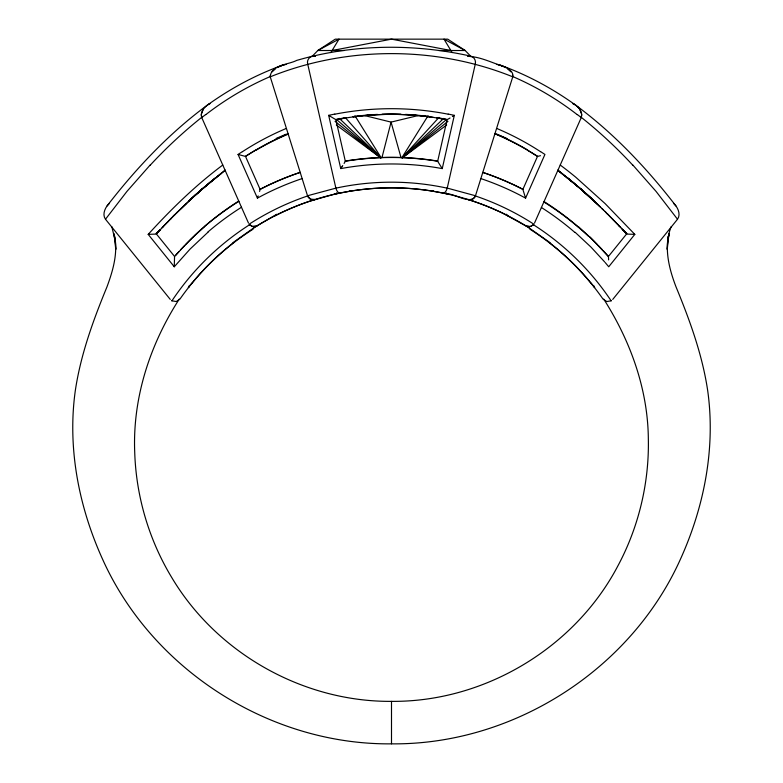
<?xml version="1.0" encoding="UTF-8"?>
<svg xmlns="http://www.w3.org/2000/svg" width="783" height="783" viewBox="0 0 783 783"><rect width="100%" height="100%" fill="white"/><g stroke="black" fill="none" stroke-linecap="round" stroke-linejoin="round"><path stroke-width="1.17" d="M208.2 232.003L190.024 249.131L174.276 266.768L174.55 256.667M671.188 226.659C663.348 246.361 668.76 268.001 676.062 286.969C689.852 320.413 702.351 354.748 707.695 390.668C715.74 447.993 704.152 506.914 680.388 559.307C630.628 670.062 512.845 745.073 391.5 743.85C270.155 745.073 152.372 670.062 102.612 559.307C78.848 506.914 67.26 447.993 75.305 390.668C80.649 354.748 93.148 320.413 106.938 286.969C113.124 270.213 118.507 251.891 114.083 234.019L115.424 241.644L115.767 249.376L114.083 234.019M667.576 241.644L668.917 234.019L667.586 241.644L667.233 249.376L668.917 234.019L667.556 241.644L668.917 234.019M270.409 75.109L270.243 76.822L307.445 195.505M260.083 189.545L259.584 191.414M334.781 114.064L328.684 115.346L340.752 168.599L346.37 167.621A280.118 280.118 0 0 1 436.63 167.631L442.248 168.599L454.316 115.346L448.219 114.064M447.122 119.613L437.677 161.239A286.735 286.735 0 0 0 345.323 161.239L335.878 119.613M443.149 192.863A6.518 2.858 -78.3 0 0 447.21 188.194L475.271 64.147C476.221 60.78 474.195 56.865 470.691 56.122C413.581 43.408 352.967 44.005 296.659 60.418C288.624 64.666 270.801 64.881 270.243 76.822C346.81 45.884 436.19 45.884 512.757 76.822L475.555 195.505M189.398 285.433L188.869 286.774L191.727 283.299M381.996 157.452L391.069 122.109L418.181 115.561M258.155 195.877L257.578 197.61A12.851 0.499 -71.3 0 1 257.401 198.119L263.078 195.114A280.06 280.05 -7.5 0 1 302.14 178.583M482.866 172.417A287.018 287.009 7.8 0 1 522.907 189.329L537.53 156.326L535.229 154.868M480.86 178.583A280.06 280.05 7.8 0 1 519.922 195.114L525.599 198.119L544.929 154.447L540.573 151.599M534.525 223.047L581.26 117.577C582.953 112.821 579.537 108.064 575.887 105.313C552.925 88.753 527.85 75.158 501.218 65.488L498.908 64.754M345.264 161.425L344.089 163.432M203.198 109.395L201.28 114.308L201.74 117.577L248.475 223.047M179.268 299.106C149.944 344.52 132.454 398.018 134.725 452.388C136.115 496.373 148.976 539.888 171.761 577.551C216.901 653.374 303.266 702.018 391.5 701.362C484.227 702.165 574.595 648.167 617.777 566.089C638.595 527.311 649.215 483.189 648.344 439.194C647.942 389.2 630.432 340.938 603.732 299.106M330.857 52.578L338.99 39.15L317.82 50.513L311.918 56.63M612.746 299.419L677.51 219.24C680.496 215.208 678.655 209.678 675.974 205.988C647.022 168.462 614.156 133.56 575.936 105.343L572.716 103.473L574.37 104.305M401.943 157.608L428.047 115.776M342.034 166.662L342.739 165.556M341.887 166.877L340.987 168.247M208.669 104.276L207.064 105.343C168.844 133.56 135.978 168.462 107.026 205.988C104.345 209.678 102.504 215.208 105.49 219.24L170.254 299.419M105.49 219.24L126.915 191.434L150.111 165.086M533.889 224.144L533.849 224.192A261.796 261.796 0 0 0 475.408 195.965C470.808 205.107 455.716 194.096 447.347 193.822M276.761 214.268L256.315 226.209L257.196 225.758A256.648 256.648 0 0 1 309.393 201.319L335.721 193.792M560.227 165.037L561.812 166.221A403.666 401.19 -64.8 0 1 575.779 177.232L605.122 203.619L634.807 234.371L608.724 266.768L605.23 262.589M590.636 237.768L608.411 256.491L626.645 233.911M107.026 205.988L109.532 203.286M350.373 190.651L349.668 191.209L352.125 190.876A256.658 256.618 2 0 1 430.875 190.856L443.873 193.235M533.634 224.476L533.399 224.741M175.431 255.532L178.818 251.725M174.276 266.768L148.193 234.371C171.086 209.257 195.496 185.375 222.773 165.037M402.129 157.735L438.989 117.411M180.54 249.846L190.866 239.226M157.021 233.187L158.362 231.748M158.969 231.102L161.738 228.156M160.388 229.585L156.355 233.911L174.589 256.491L184.866 245.255M161.504 228.391L162.786 227.041M272.161 71.821L275.371 68.865M162.414 227.442L163.089 226.727M162.698 227.139L164.068 225.7M163.764 226.013L168.11 221.491M164.851 224.878L173.581 215.912M167.934 221.677L170.733 218.8M185.796 244.306L188.478 241.585M170.283 219.26L171.389 218.134M170.586 218.956L174.687 214.806L173.131 216.362M174.443 215.051L177.34 212.164M174.022 215.472L195.192 195.231L213.671 179.395M188.781 241.281L191.463 238.649M176.889 212.604L186.295 203.482M180.638 208.914L191.923 198.216M191.316 238.786L193.274 236.906M191.766 238.355L192.364 237.768M192.667 237.484L193.744 236.456M193.46 236.72L204.559 226.688M402.198 157.794L443.716 118.399M156.169 233.442L160.554 229.409M225.113 170.048L216.646 177.017M194.771 195.623L206.369 185.454M403.137 157.04L406.798 153.869M446.241 119.691L402.227 157.843L447.945 121.365M202.406 188.84A495.169 492.585 47.4 0 0 188.664 201.251A462.029 459.621 47.4 0 1 215.902 177.565A461.794 459.504 47.4 0 0 188.683 201.27A494.915 492.458 47.4 0 1 202.406 188.84L225.161 170.44L224.408 171.007M209.315 182.968L221.344 173.337M232.991 242.603L253.555 228.039M205.694 114.524L201.74 117.577C200.115 112.821 203.443 108.064 207.113 105.313C230.075 88.753 255.15 75.158 281.782 65.488L284.092 64.754M402.276 157.921L446.682 124.977M257.401 198.119L238.071 154.447L242.427 151.599M336.338 193.44L336.935 193A6.215 5.873 77.3 0 1 334.361 194.125M252.997 228.391L254.015 227.745M253.829 227.863L254.955 227.148M254.397 227.51L257.196 225.758M452.388 116.55L454.316 115.346M255.796 226.63L256.354 226.277M450.049 117.998L447.338 119.554M529.895 229.165A260.71 258.273 -15.3 0 1 602.998 299.067L606.805 301.553L611.18 300.789M255.493 150.179L245.471 156.326L260.093 189.329M611.073 300.848L611.131 300.819A266.934 264.458 -12.4 0 0 533.585 224.838M274.813 215.883L280.011 213.299A256.628 256.618 -21 0 1 334.39 194.272L335.584 193.998M277.358 67.573L281.782 65.488M208.63 104.305L210.284 103.473M276.086 138.474L286.265 134.138M156.081 234.078L148.193 234.371M307.533 195.75L335.868 188.145A6.518 2.858 78.3 0 0 339.851 192.863M281.195 65.694L286.186 64.353M530.688 226.404L533.321 224.819L530.238 226.522M467.48 56.356C480.038 56.454 492.311 63.002 504.252 66.682C508.079 68.601 514.01 71.674 512.757 76.822L512.591 75.109M540.495 155.69L537.833 156.326M335.261 194.067L338.569 193.352M336.034 193.9L339.323 193.195M339.127 193.235L349.326 191.316M332.109 50.513L391.5 39.15L450.891 50.513L452.143 52.578M634.807 234.371L626.938 234.088M344.226 50.513L317.82 50.513L335.271 39.15L447.729 39.15L465.18 50.513L471.082 56.63M438.774 50.513L465.18 50.513L444.01 39.15L450.891 50.513M245.167 156.326L238.071 154.447M433.674 191.316L432.627 190.651M252.762 226.522L256.364 226.189L252.302 226.404M443.677 193.195L448.62 194.272A256.628 256.618 21 0 1 502.989 213.299L527.536 226.835L550.009 242.603M447.142 188.077L475.467 195.75M444.431 193.352L447.416 193.998M496.814 64.353L501.805 65.694M364.565 115.561L391.069 122.109L400.994 157.491M315.52 56.356C310.949 54.507 306.212 59.625 307.729 64.147L335.858 188.077M473.607 201.319L467.95 199.479A6.274 5.931 -72.5 0 0 475.575 195.799M501.218 65.488L505.642 67.573M496.735 134.138L506.914 138.474M526.528 226.14L530.111 226.551L526.479 226.121M335.662 119.554L328.684 115.346M526.205 225.984L526 225.876M522.907 189.329L514.333 185.091A286.764 286.392 21.5 0 0 482.788 172.407M508.187 215.883L506.885 214.963M171.82 300.789L176.263 301.533L179.973 299.047A260.71 258.273 15.3 0 1 253.105 229.165M527.507 150.179L535.073 154.77M171.868 300.819L171.927 300.848A266.934 264.458 12.4 0 1 249.415 224.838M526.646 226.277L527.771 226.982M528.603 227.51L529.171 227.863M446.662 193.44L446.124 193.049A6.215 5.873 -77.3 0 0 448.639 194.125M336.318 124.977L380.724 157.921M577.306 114.524L581.26 117.577L581.681 114.289L579.802 109.395M335.055 121.365L380.734 157.872L336.759 119.691M567.078 177.594L574.957 184.034M507.629 68.865L510.839 71.821M573.87 183.134L571.619 181.264A396.678 394.123 -67.1 0 0 557.848 170.43L579.567 187.959L602.362 208.914M575.662 184.631L580.585 188.84A494.915 492.458 -47.4 0 1 594.336 201.251L599.7 206.34M576.122 185.013L578.343 186.912M578.784 226.982L591.234 238.355M575.133 232.297L590.92 247.037L604.642 261.904M376.202 153.869L379.863 157.04M580.565 188.82L582.767 190.749M584.97 192.687L591.478 198.598M557.888 170.048L566.354 177.017A462.029 459.621 -47.4 0 1 594.317 201.27A495.169 492.585 -47.4 0 0 580.595 188.84M622.446 229.409L626.831 233.442M593.631 200.595L597.879 204.598M339.284 118.399L380.802 157.794M673.468 203.286L675.974 205.988M589.726 236.906L590.333 237.484M599.289 205.939L600.688 207.289M591.537 238.649L592.134 239.226M602.078 208.65L603.478 210.01M602.254 208.807L604.995 211.498M592.437 239.52L594.219 241.281M604.867 211.371L606.248 212.741M605.66 212.164L606.326 212.819M605.925 212.428L607.628 214.111L606.991 213.485M594.522 241.585L597.204 244.306M610.525 217.028L607.246 213.73L620.586 227.442M610.378 216.881L613.109 219.661M506.689 214.777L506.2 214.209M612.472 219.015L616.358 223.018M249.64 224.78L252.116 226.346L249.366 224.476M598.095 245.216L602.46 249.846M577.345 106.527L578.666 107.897M617.063 223.742L618.149 224.878M618.932 225.7L621.496 228.391M618.55 225.298L619.236 226.013M621.379 228.274L625.979 233.187M621.937 228.871L623.963 231.024M632.889 165.086L656.085 191.434L677.51 219.24M624.638 231.748L626.566 233.823M603.321 250.785L608.411 256.491M345.381 117.665L380.881 157.726M591.273 283.299L592.134 284.366M592.555 284.904L593.201 285.707M593.622 286.245L594.669 287.596L593.602 285.433M249.141 224.192L249.151 224.192A261.796 261.796 0 0 1 307.592 195.965L310.655 199.185L315.05 199.479A6.274 5.931 72.5 0 1 307.425 195.799M442.248 168.599L437.736 161.425M354.953 115.776L381.057 157.608M111.812 226.659L115.444 241.644M522.917 189.564L525.422 197.61A12.851 0.499 71.3 0 0 525.599 198.119M608.45 256.667L608.616 259.897M391.5 701.382L391.5 743.83M346.233 117.92A284.777 280.412 0 0 0 335.907 119.75A289.044 289.044 0 0 1 447.093 119.75A284.777 280.412 0 0 0 436.767 117.92M353.143 116.912A284.777 280.412 0 0 1 433.312 117.391M567.098 177.565A461.794 459.504 -47.4 0 1 594.317 201.27M512.855 76.597A299.36 299.36 0 0 1 577.218 114.641M581.387 117.421A469.82 467.637 -48.4 0 1 632.781 165.184M205.782 114.641A299.36 299.36 0 0 1 270.145 76.597M150.219 165.184A469.82 467.637 48.4 0 1 201.613 117.421M543.784 201.926A290.356 287.899 -17.9 0 1 588.415 236.202M494.993 133.59A260.406 258.4 19.5 0 1 527.634 149.974M494.905 133.805A271.476 271.466 43.3 0 1 537.49 156.404M345.293 161.053A286.431 285.912 1.4 0 1 437.707 161.063M335.848 119.486A286.881 284.953 -0.8 0 1 346.184 117.646M353.113 116.628A286.881 284.953 -0.8 0 1 377.504 114.406M382.163 114.21A286.881 284.953 -0.8 0 1 400.837 114.21M405.496 114.396A286.881 284.953 -0.8 0 1 429.887 116.618M436.816 117.626A286.881 284.953 -0.8 0 1 447.152 119.466M255.649 150.444A260.406 257.842 -20.4 0 1 288.222 134.108M300.192 172.368A286.764 286.431 -21.4 0 0 268.657 185.072L260.093 189.329A287.018 287.009 -7.6 0 1 300.134 172.417M245.51 156.404A271.476 271.476 0 0 1 288.095 133.805M194.204 235.81A290.356 288.673 52 0 1 238.688 201.084M204.441 226.551A290.747 288.868 55.6 0 1 238.854 201.348M335.868 188.155A262.06 262.06 0 0 1 447.132 188.155M339.871 193.078A256.648 256.648 0 0 1 443.051 193.078M473.529 201.319A256.648 256.648 0 0 1 525.716 225.758M549.774 242.906A260.68 258.341 -22.4 0 1 591.175 283.377M191.825 283.377A260.68 258.341 22.4 0 1 233.226 242.906M208.072 231.866A284.992 283.064 55.5 0 1 241.477 207.27M242.476 151.667A276.732 276.732 0 0 1 285.942 128.588M541.396 207.485A284.992 282.702 -77 0 1 574.947 232.512M544.087 201.593A290.747 288.516 -77.1 0 1 578.608 227.197M497.058 128.588A276.732 276.732 44 0 1 540.524 151.677M334.811 114.201A294.623 294.623 0 0 1 448.189 114.201M188.84 286.823L188.331 287.596L188.957 286.784"/></g></svg>
